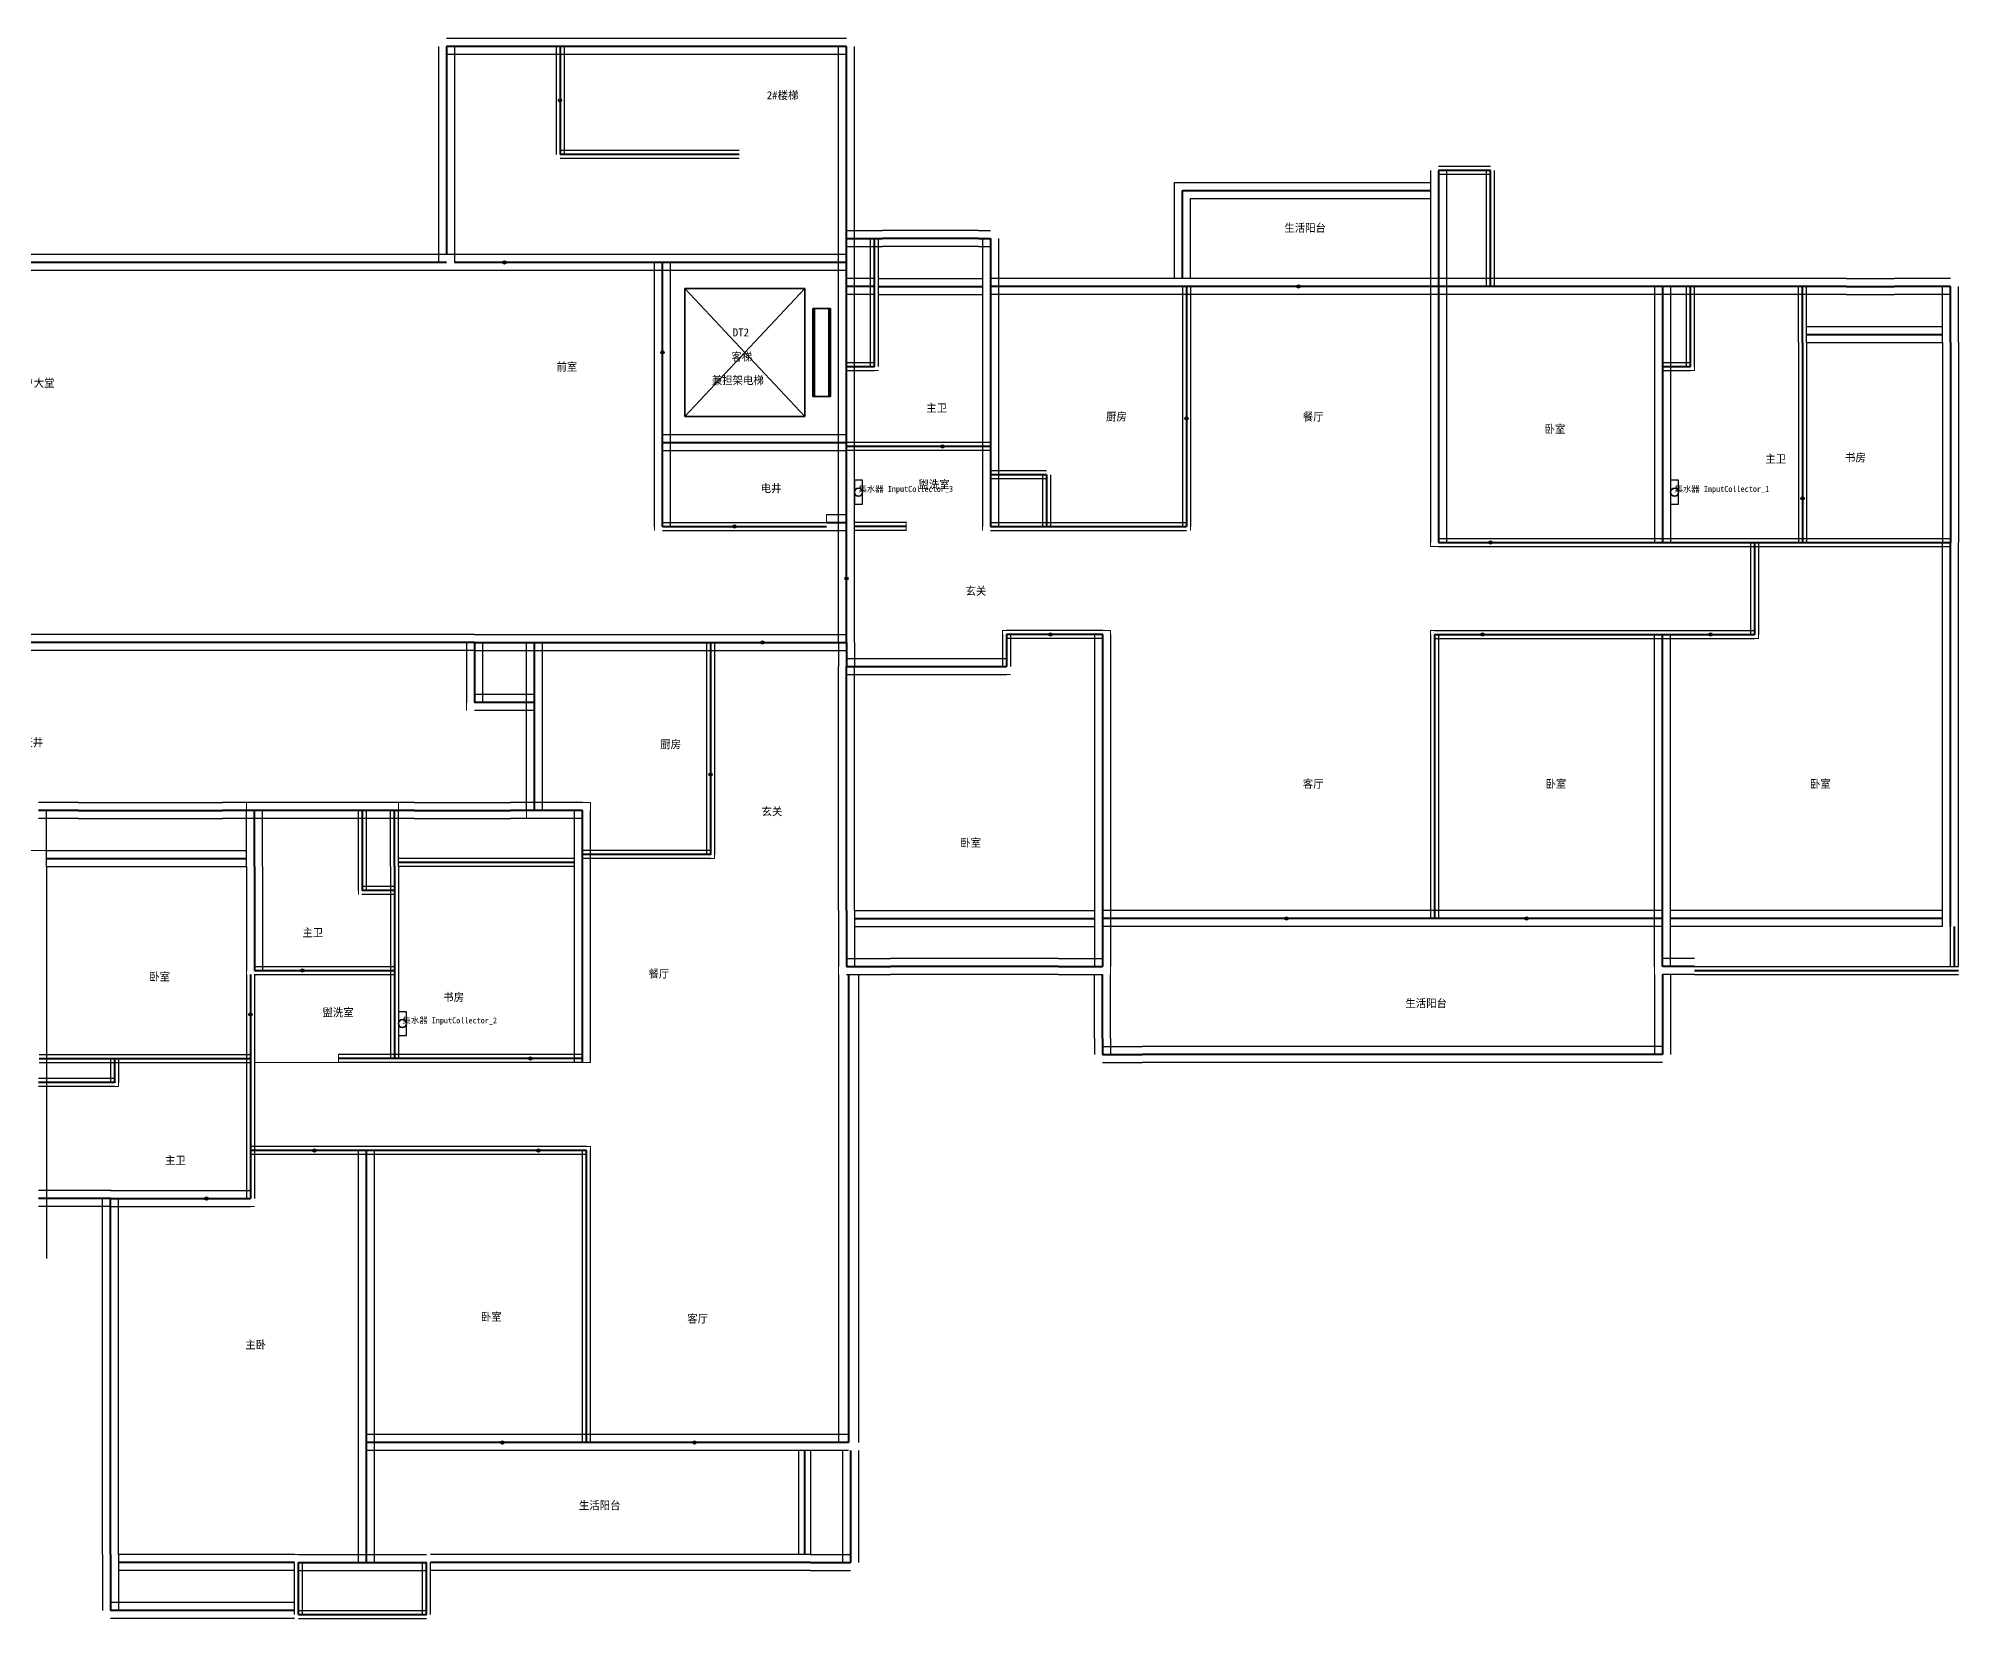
# Model space of a CAD drawing. Header units: metres. Extents: x -2 to 4946, y -14 to 381.
# Drawn here: x 466 to 946, y -14 to 381 of the extents above; entities that cross this region are included whole.
import ezdxf

# ---------------------------------------------------------------- set-up
doc = ezdxf.new("R2010")
doc.units = ezdxf.units.M
for name, color, linetype in [('COLLECTORS', 6, 'Continuous'), ('DOORS', 2, 'Continuous'), ('ROOMS', 4, 'Continuous'), ('TEXT', 7, 'Continuous'), ('WALLS', 1, 'Continuous')]:
    doc.layers.add(name, color=color, linetype=linetype)

# ---------------------------------------------------------------- blocks, each defined once
blk = doc.blocks.new('FLOOR_1')
at = {"layer": 'COLLECTORS', "lineweight": 25}
for p, q in [((671.99, 270.57), (670, 270.57)), ((670, 270.57), (670, 264.58)), ((671.99, 264.58), (671.99, 270.57)), ((875.99, 270.57), (874, 270.57)), ((874, 270.57), (874, 264.58)), ((875.99, 264.58), (875.99, 270.57)), ((670, 264.58), (671.99, 264.58)), ((874, 264.58), (875.99, 264.58)), ((557.99, 137.71), (556, 137.71)), ((556, 137.71), (556, 131.72)), ((557.99, 131.72), (557.99, 137.71)), ((556, 131.72), (557.99, 131.72))]:
    blk.add_line(p, q, dxfattribs=at)
at = {"layer": 'COLLECTORS', "lineweight": 35}
for centre in [(671, 267.57), (875, 267.57), (557, 134.72)]:
    blk.add_circle(centre, 1, dxfattribs=at)
at = {"layer": 'DOORS', "color": 2, "lineweight": 35}
for p, q in [((596.4, 376), (596.4, 355)), ((593, 325), (572, 325)), ((802, 319), (760, 319)), ((622, 291.5), (622, 313.5)), ((753, 302), (753, 270)), ((700, 279), (684, 279)), ((907, 274), (907, 258)), ((634, 259), (646, 259)), ((668, 235), (668, 257)), ((820, 255), (838, 255)), ((728, 232), (710, 232)), ((818, 232), (836, 232)), ((875, 232), (893, 232)), ((636, 230), (658, 230)), ((634, 213), (634, 181)), ((806, 161), (750, 161)), ((856, 161), (820, 161)), ((519, 146), (519, 128)), ((524, 148), (540, 148)), ((598, 126), (580, 126)), ((544, 103), (526, 103)), ((600, 103), (582, 103)), ((500, 91), (516, 91)), ((600, 30), (564, 30)), ((654, 30), (606, 30))]:
    blk.add_line(p, q, dxfattribs=at)
at = {"layer": 'DOORS', "color": 2}
for centre in [(596.4, 365.5), (582.5, 325), (781, 319), (622, 302.5), (753, 286), (692, 279), (907, 266), (640, 259), (829, 255), (668, 246), (647, 230), (719, 232), (827, 232), (884, 232), (634, 197), (778, 161), (838, 161), (532, 148), (519, 137), (589, 126), (535, 103), (591, 103), (508, 91), (582, 30), (630, 30)]:
    blk.add_circle(centre, 0.4, dxfattribs=at)
at = {"layer": 'ROOMS', "color": 4, "lineweight": 20}
for points in [[(570, 377), (666, 377), (666, 327), (570, 327)], [(754, 341), (814, 341), (814, 321), (754, 321)], [(620, 258), (620, 323), (364, 323), (364, 321), (312, 321), (312, 258), (266, 258), (266, 232), (666, 232), (666, 258)], [(620, 258), (620, 323), (364, 323), (364, 321), (312, 321), (312, 258), (266, 258), (266, 232), (666, 232), (666, 258)], [(620, 258), (620, 323), (364, 323), (364, 321), (312, 321), (312, 258), (266, 258), (266, 232), (666, 232), (666, 258)], [(620, 258), (620, 323), (364, 323), (364, 321), (312, 321), (312, 258), (266, 258), (266, 232), (666, 232), (666, 258)], [(624, 282), (666, 282), (666, 323), (624, 323)], [(624, 282), (666, 282), (666, 323), (624, 323)], [(624, 282), (666, 282), (666, 323), (624, 323)], [(754, 258), (754, 317), (814, 317), (814, 254), (894, 254), (894, 233), (814, 233), (814, 163), (734, 163), (734, 233), (707, 233), (707, 226), (670, 226), (670, 258)], [(754, 258), (754, 317), (814, 317), (814, 254), (894, 254), (894, 233), (814, 233), (814, 163), (734, 163), (734, 233), (707, 233), (707, 226), (670, 226), (670, 258)], [(754, 258), (754, 317), (814, 317), (814, 254), (894, 254), (894, 233), (814, 233), (814, 163), (734, 163), (734, 233), (707, 233), (707, 226), (670, 226), (670, 258)], [(675.98, 317), (702, 317), (702, 280), (670, 280), (670, 298), (675.99, 298)], [(706, 260), (706, 317), (752, 317), (752, 260)], [(870, 256), (870, 317), (818, 317), (818, 256)], [(874, 256), (906, 256), (906, 317), (880, 317), (880, 298), (874, 298)], [(942, 256), (942, 305), (908, 305), (908, 256)], [(663, 260), (663, 262), (666, 262), (666, 278), (624, 278), (624, 260)], [(702, 258), (702, 278), (670, 278), (670, 260), (682.9, 260), (682.9, 258)], [(874, 163), (874, 231), (896, 231), (896, 254), (942, 254), (942, 163)], [(709, 231), (730, 231), (730, 163), (670, 163), (670, 222), (709, 222)], [(816, 231), (870, 231), (870, 163), (816, 163)], [(573, 213), (573, 228), (359, 228), (359, 213), (344, 213), (344, 186), (332, 186), (332, 176), (376, 176), (376, 190), (414, 190), (414, 178), (518, 178), (518, 190), (556, 190), (556, 176), (600, 176), (600, 186), (588, 186), (588, 213)], [(666, 32), (666, 228), (635, 228), (635, 176), (604, 176), (604, 125), (520, 125), (520, 104), (604, 104), (604, 32)], [(666, 32), (666, 228), (635, 228), (635, 176), (604, 176), (604, 125), (520, 125), (520, 104), (604, 104), (604, 32)], [(666, 32), (666, 228), (635, 228), (635, 176), (604, 176), (604, 125), (520, 125), (520, 104), (604, 104), (604, 32)], [(633, 178), (633, 228), (592, 228), (592, 190), (604, 190), (604, 178)], [(546, 167), (546, 186), (522, 186), (522, 149), (554, 149), (554, 167)], [(518, 127), (518, 174), (468, 174), (468, 127)], [(556, 127), (600, 127), (600, 174), (556, 174)], [(870, 129), (870, 159), (734, 159), (734, 129)], [(519.95, 147), (554, 147), (554, 127), (541, 127), (541, 125), (519.95, 125)], [(468, 119), (486, 119), (486.02, 125), (518, 125), (518, 93), (468, 93)], [(520, 102), (546, 102), (546, 2), (486, 2), (486, 89), (520, 89)], [(602, 32), (602, 102), (550, 102), (550, 32)], [(656, 2), (656, 28), (550, 28), (550, 2)]]:
    blk.add_lwpolyline(points, dxfattribs=at)
at = {"layer": 'WALLS', "lineweight": 25}
for p, q in [((596.4, 381), (568, 381)), ((668, 381), (596.4, 381)), ((566, 379), (566, 325)), ((596.4, 377), (568, 377)), ((570, 379), (570, 325)), ((595.4, 379), (595.4, 352)), ((668, 377), (596.4, 377)), ((597.4, 379), (597.4, 352)), ((666, 331), (666, 379)), ((670, 331), (670, 379)), ((641.2, 353), (596.4, 353)), ((641.2, 351), (596.4, 351)), ((814, 348), (814, 319)), ((829, 349), (816, 349)), ((829, 347), (816, 347)), ((818, 348), (818, 319)), ((828, 319), (828, 348)), ((830, 319), (830, 348)), ((750, 321), (750, 345)), ((750, 345), (814, 345)), ((754, 321), (754, 341)), ((754, 341), (814, 341)), ((668, 333), (674.98, 333)), ((674.98, 333), (677, 333)), ((701, 333), (677, 333)), ((701, 333), (704, 333)), ((568, 327), (364, 327)), ((622, 327), (568, 327)), ((668, 327), (622, 327)), ((666, 325), (666, 331)), ((668, 329), (674.98, 329)), ((670, 325), (670, 331)), ((673.98, 319), (673.98, 331)), ((674.98, 329), (677, 329)), ((675.98, 319), (675.98, 331)), ((701, 329), (677, 329)), ((701, 329), (704, 329)), ((702, 331), (702, 319)), ((706, 331), (706, 319)), ((568, 323), (364, 323)), ((622, 323), (568, 323)), ((620, 280), (620, 325)), ((668, 323), (622, 323)), ((624, 280), (624, 325)), ((666, 319), (666, 325.07)), ((670, 319), (670, 325.07)), ((666, 299), (666, 319)), ((674.98, 321), (668, 321)), ((674.98, 317), (668, 317)), ((670, 299), (670, 319)), ((673.99, 298.95), (673.98, 319)), ((675.99, 298.95), (675.98, 319)), ((676, 321), (702, 321)), ((676, 317), (702, 317)), ((702, 319), (702, 279)), ((753, 321), (704, 321)), ((753, 317), (704, 317)), ((706, 319), (706, 279)), ((752, 319), (752, 259)), ((816, 321), (753, 321)), ((816, 317), (753, 317)), ((754, 319), (754, 259)), ((814, 319), (814, 255)), ((829, 321), (816, 321)), ((829, 317), (816, 317)), ((818, 319), (818, 255)), ((872, 321), (829, 321)), ((872, 317), (829, 317)), ((870, 319), (870, 299)), ((879, 321), (872, 321)), ((879, 317), (872, 317)), ((874, 319), (874, 299)), ((878, 298.99), (878, 319)), ((907, 321), (879, 321)), ((907, 317), (879, 317)), ((880, 298.99), (880, 319)), ((906, 305), (906, 319)), ((918, 321), (907, 321)), ((918, 317), (907, 317)), ((908, 305), (908, 319)), ((918, 321), (930, 321)), ((918, 317), (930, 317)), ((944, 321), (930, 321)), ((944, 317), (930, 317)), ((942, 305), (942, 319)), ((946, 305), (946, 319)), ((908, 309), (942, 309)), ((906, 305), (906, 255)), ((908, 305), (908, 255)), ((908, 305), (942, 305)), ((942, 305), (942, 255)), ((946, 305), (946, 255)), ((666, 280), (666, 299)), ((668, 300), (674.99, 300)), ((668, 298), (674.99, 298)), ((670, 280), (670, 299)), ((870, 299), (870, 255)), ((872, 300), (879, 300)), ((872, 298), (879, 298)), ((874, 299), (874, 255)), ((620, 259), (620, 280)), ((622, 282), (668, 282)), ((624, 259), (624, 280)), ((666, 279), (666, 280)), ((666, 260), (666, 279)), ((704, 280), (668, 280)), ((670, 279), (670, 280)), ((670, 260), (670, 279)), ((702, 279), (702, 272)), ((706, 279), (706, 272)), ((622, 278), (668, 278)), ((704, 278), (668, 278)), ((702, 272), (702, 259)), ((704, 273), (718.01, 273)), ((704, 271), (718.01, 271)), ((706, 272), (706, 259)), ((717.01, 271.89), (717.01, 258.89)), ((719.01, 271.89), (719.01, 258.89)), ((622, 260), (663, 260)), ((663, 262), (668, 262)), ((666, 230), (666, 260)), ((670, 230), (670, 260)), ((683, 260), (670, 260)), ((704, 260), (718.01, 260)), ((718.01, 260), (753.02, 260)), ((622, 258), (663, 258)), ((663, 258), (668, 258)), ((683, 258), (670, 258)), ((704, 258), (718.01, 258)), ((718.01, 258), (753.02, 258)), ((816, 256), (872, 256)), ((872, 256), (895, 256)), ((894, 254.96), (894, 231.96)), ((895, 256), (907, 256)), ((896, 254.96), (896, 231.96)), ((907, 256), (944, 256)), ((942, 159), (942, 255)), ((946, 159), (946, 255)), ((816, 254), (872, 254)), ((872, 254), (895, 254)), ((895, 254), (907, 254)), ((907, 254), (944, 254)), ((575, 232), (357, 232)), ((575, 232), (590, 232)), ((590, 232), (634, 232)), ((634, 232), (668, 232)), ((707, 232.07), (707, 223.99)), ((732.11, 233), (708, 233)), ((732.11, 231), (708, 231)), ((709, 232.07), (709, 223.99)), ((730, 232), (730, 161)), ((734, 232), (734, 161)), ((814, 232.01), (814, 161)), ((815, 233), (872, 233)), ((815, 231), (872, 231)), ((816, 232.01), (816, 161)), ((870, 161), (870, 232)), ((872, 233), (895, 233)), ((872, 231), (895, 231)), ((874, 161), (874, 232)), ((575, 228), (357, 228)), ((573, 230), (573, 215)), ((575, 228), (590, 228)), ((577, 230), (577, 215)), ((588, 215), (588, 230)), ((590, 228), (634, 228)), ((592, 215), (592, 230)), ((633, 230), (633, 177)), ((634, 228), (668, 228)), ((635, 230), (635, 177)), ((666, 230), (666, 224)), ((668, 226), (708, 226)), ((670, 230), (670, 224)), ((666, 163), (666, 224)), ((668, 222), (708, 222)), ((670, 163), (670, 224)), ((590, 217), (575, 217)), ((590, 213), (575, 213)), ((588, 188), (588, 215)), ((592, 188), (592, 215)), ((476, 190), (466, 190)), ((468, 174), (468, 188)), ((476, 190), (512, 190)), ((520, 190), (512, 190)), ((518, 174), (518, 188)), ((547, 190), (520, 190)), ((522, 174), (522, 188)), ((546, 168), (546, 188)), ((555, 190), (547, 190)), ((548, 168), (548, 188)), ((554, 174), (554, 188)), ((559.98, 190), (555, 190)), ((556, 174), (556, 188)), ((560, 190), (584, 190)), ((590, 190), (583.98, 190)), ((602, 190), (590, 190)), ((600, 177), (600, 188)), ((604, 177), (604, 188)), ((476, 186), (466, 186)), ((476, 186), (512, 186)), ((520, 186), (512, 186)), ((547, 186), (520, 186)), ((555, 186), (547, 186)), ((559.98, 186), (555, 186)), ((560, 186), (584, 186)), ((590, 186), (583.98, 186)), ((602, 186), (590, 186)), ((468, 178), (518, 178)), ((634.08, 178), (602, 178)), ((468, 174), (468, 126)), ((468, 174), (518, 174)), ((518, 174), (518, 148)), ((522, 174), (522, 148)), ((554, 174), (554, 168)), ((600, 176), (556, 176)), ((556, 174), (556, 168)), ((600, 174), (556, 174)), ((600, 126), (600, 177)), ((634.08, 176), (602, 176)), ((604, 126), (604, 177)), ((554.98, 169), (546.88, 169)), ((554, 168), (554, 148)), ((556, 168), (556, 148)), ((554.98, 167), (546.88, 167)), ((666, 163), (666, 149)), ((670, 163), (730, 163)), ((670, 163), (670, 149)), ((670, 159), (730, 159)), ((730, 161), (730, 149)), ((815, 163), (732, 163)), ((815, 159), (732, 159)), ((734, 161), (734, 149)), ((872, 163), (815, 163)), ((872, 159), (815, 159)), ((870, 149), (870, 161)), ((942, 163), (874, 163)), ((874, 149), (874, 161)), ((942, 159), (874, 159)), ((944, 149), (944, 159)), ((946, 149), (946, 159)), ((520, 149), (555, 149)), ((668, 151), (679, 151)), ((721, 151), (679, 151)), ((721, 151), (732, 151)), ((880, 151), (872, 151)), ((880, 149), (946, 149)), ((518, 147), (518, 126)), ((520, 147), (520, 126)), ((520, 147), (555, 147)), ((554, 148), (554, 126)), ((556, 148), (556, 126)), ((666, 147), (666, 30)), ((668, 147), (679, 147)), ((671, 147), (671, 30)), ((721, 147), (679, 147)), ((721, 147), (732, 147)), ((730, 131), (730, 147)), ((734, 131), (734, 147)), ((870, 147), (870, 131)), ((880, 147), (872, 147)), ((874, 147), (874, 131)), ((880, 147), (946, 147)), ((730, 131), (730, 127)), ((734, 131), (734, 127)), ((870, 131), (870, 127)), ((874, 131), (874, 127)), ((466.21, 127), (485.02, 127)), ((466.21, 125), (485.02, 125)), ((468, 126), (468, 120)), ((484.02, 126.04), (484, 119.92)), ((485.02, 127), (519.04, 127)), ((485.02, 125), (519.04, 125)), ((486.02, 126.03), (486, 119.92)), ((518, 126), (518, 103)), ((520, 126), (520, 103)), ((555, 127), (541, 127)), ((555, 125), (541, 125)), ((602, 127), (555, 127)), ((602, 125), (555, 125)), ((600, 125), (600, 126)), ((604, 125), (604, 126)), ((732, 129), (742, 129)), ((732, 125), (742, 125)), ((862, 129), (742, 129)), ((862, 125), (742, 125)), ((872, 129), (862, 129)), ((872, 125), (862, 125)), ((485, 121), (466, 121)), ((468, 120), (468, 91)), ((485, 119), (466, 119)), ((518, 103), (518, 91)), ((548, 104), (519, 104)), ((548, 102), (519, 102)), ((520, 103), (520, 91)), ((546, 30), (546, 103)), ((603, 104), (548, 104)), ((603, 102), (548, 102)), ((550, 30), (550, 103)), ((602, 30), (602, 103)), ((604, 30), (604, 103)), ((484.18, 93), (466, 93)), ((484, 93), (519, 93)), ((484.18, 89), (466, 89)), ((468, 91), (468, 76)), ((482, 2), (482, 91)), ((484, 89), (519, 89)), ((486, 2), (486, 91)), ((546, 0), (546, 30)), ((603, 32), (548, 32)), ((550, 0), (550, 30)), ((668.5, 32), (603, 32)), ((603, 28), (548, 28)), ((668.5, 28), (603, 28)), ((656, 28), (656, 2)), ((659, 28), (659.01, 2)), ((667, 28), (667, 0)), ((671, 28), (671, 0)), ((482, 2), (482, -12)), ((530, 2), (486, 2)), ((486, 2), (486, -12)), ((530, -13), (530, 0)), ((531, 2), (548, 2)), ((532, -13), (532, 0)), ((548, 2), (563, 2)), ((562, -12.99), (562, 0)), ((659.01, 2), (564, 2)), ((564, -12.99), (564, 0)), ((659, 2), (669, 2)), ((530, -2), (486, -2)), ((531, -2), (548, -2)), ((548, -2), (563, -2)), ((659.01, -2), (564, -2)), ((659, -2), (669, -2)), ((488, -10), (484, -10)), ((488, -14), (484, -14)), ((530, -10), (488, -10)), ((530, -14), (488, -14)), ((531, -12), (563, -12)), ((531, -14), (563, -14))]:
    blk.add_line(p, q, dxfattribs=at)
at = {"layer": 'WALLS', "lineweight": 40}
for p, q in [((596.4, 379), (568, 379)), ((568, 379), (568, 327.02)), ((596.4, 379), (596.4, 352)), ((668, 379), (596.4, 379)), ((668, 331), (668, 379)), ((641.2, 352), (596.4, 352)), ((816, 348), (816, 319)), ((829, 348), (816, 348)), ((829, 319), (829, 348)), ((752, 321), (752, 343)), ((752, 343), (814, 343)), ((668, 331), (675, 331)), ((668, 325), (668, 331)), ((675, 319), (675, 331)), ((675, 331), (677, 331)), ((701, 331), (677, 331)), ((701, 331), (704, 331)), ((704, 331), (704, 319)), ((568, 325), (364, 325)), ((622, 325), (570, 325)), ((668, 325), (622, 325)), ((622, 280), (622, 325)), ((668, 319), (668, 325)), ((668, 299), (668, 319)), ((675, 319), (668, 319)), ((675, 298.9), (675, 319)), ((676, 319), (702, 319)), ((753, 319), (704, 319)), ((704, 319), (704, 279)), ((753, 319), (753, 259)), ((816, 319), (753, 319)), ((829, 319), (816, 319)), ((816, 319), (816, 255)), ((872, 319), (829, 319)), ((879, 319), (872, 319)), ((872, 319), (872, 299)), ((879, 299), (879, 319)), ((907, 319), (879, 319)), ((918, 319), (907, 319)), ((907, 305), (907, 319)), ((918, 319), (930, 319)), ((944, 319), (930, 319)), ((944, 305), (944, 319)), ((907, 305), (907, 255)), ((908, 307), (942, 307)), ((944, 305), (944, 255)), ((668, 299), (675, 299)), ((668, 280), (668, 299)), ((872, 299), (872, 255)), ((872, 299), (879, 299)), ((622, 259), (622, 280)), ((622, 280), (668, 280)), ((668, 279), (668, 280)), ((668, 260), (668, 279)), ((704, 279), (668, 279)), ((704, 279), (704, 272)), ((704, 272), (704, 259)), ((704, 272), (718, 272)), ((718, 271.9), (718, 258.9)), ((663, 260), (668, 260)), ((668, 230), (668, 260)), ((622, 259), (663, 259)), ((683, 259), (670, 259)), ((704, 259), (718, 259)), ((718, 259), (753, 259)), ((816, 255), (872, 255)), ((872, 255), (895, 255)), ((895, 255), (907, 255)), ((895, 254.9), (895, 231.9)), ((907, 255), (944, 255)), ((944, 159), (944, 255)), ((708, 232), (708, 224)), ((732.1, 232), (708, 232)), ((732, 232), (732, 161)), ((815, 232), (872, 232)), ((815, 232), (815, 161)), ((872, 232), (895, 232)), ((872, 161), (872, 232)), ((575, 230), (357, 230)), ((575, 230), (590, 230)), ((575, 230), (575, 215)), ((590, 230), (634, 230)), ((590, 215), (590, 230)), ((634, 230), (668, 230)), ((634, 230), (634, 177)), ((668, 230), (668, 224)), ((668, 163), (668, 224)), ((668, 224), (708, 224)), ((590, 215), (575, 215)), ((590, 188), (590, 215)), ((476, 188), (466, 188)), ((476, 188), (512, 188)), ((520, 188), (512, 188)), ((547, 188), (520, 188)), ((520, 174), (520, 188)), ((547, 168), (547, 188)), ((555, 188), (547, 188)), ((560, 188), (555, 188)), ((555, 174), (555, 188)), ((560, 188), (584, 188)), ((590, 188), (584, 188)), ((602, 188), (590, 188)), ((602, 177), (602, 188)), ((468, 176), (518, 176)), ((520, 174), (520, 148)), ((555, 174), (555, 168)), ((600, 175), (556, 175)), ((634.1, 177), (602, 177)), ((602, 126), (602, 177)), ((555, 168), (546.9, 168)), ((555, 168), (555, 148)), ((668, 163), (668, 149)), ((670, 161), (730, 161)), ((815, 161), (732, 161)), ((732, 161), (732, 149)), ((872, 161), (815, 161)), ((872, 149), (872, 161)), ((942, 161), (874, 161)), ((945, 149), (945, 159)), ((668, 149), (679, 149)), ((721, 149), (679, 149)), ((721, 149), (732, 149)), ((880, 149), (872, 149)), ((519, 147), (519, 126)), ((520, 148), (555, 148)), ((555, 148), (555, 126)), ((668.5, 147), (668.5, 30)), ((732, 131), (732, 147)), ((872, 147), (872, 131)), ((880, 148), (946, 148)), ((732, 131), (732, 127)), ((872, 131), (872, 127)), ((466.2, 126), (485, 126)), ((485, 126.04), (485, 119.92)), ((485, 126), (519, 126)), ((519, 126), (519, 103)), ((555, 126), (541, 126)), ((602, 126), (555, 126)), ((602, 125), (602, 126)), ((732, 127), (742, 127)), ((862, 127), (742, 127)), ((872, 127), (862, 127)), ((485, 120), (466, 120)), ((519, 103), (519, 91)), ((548, 103), (519, 103)), ((603, 103), (548, 103)), ((548, 30), (548, 103)), ((603, 30), (603, 103)), ((484.2, 91), (466, 91)), ((484, 91), (519, 91)), ((484, 2), (484, 91)), ((603, 30), (548, 30)), ((548, 0), (548, 30)), ((668.5, 30), (603, 30)), ((657.5, 28), (657.5, 2)), ((669, 28), (669, 0)), ((484, 2), (484, -12)), ((530, 0), (486, 0)), ((531, -13), (531, 0)), ((531, 0), (548, 0)), ((548, 0), (563, 0)), ((563, -13), (563, 0)), ((659, 0), (564, 0)), ((659, 0), (669, 0)), ((488, -12), (484, -12)), ((530, -12), (488, -12)), ((531, -13), (563, -13))]:
    blk.add_line(p, q, dxfattribs=at)
at = {"layer": 'WALLS', "color": 5, "lineweight": 35}
for p, q in [((657.6, 318.5), (627.6, 318.5)), ((627.6, 318.5), (627.6, 286.5)), ((657.6, 318.5), (627.6, 286.5)), ((627.6, 318.5), (657.6, 286.5)), ((657.6, 286.5), (657.6, 318.5)), ((663.6, 313.5), (659.6, 313.5)), ((659.6, 313.5), (659.6, 291.5)), ((664, 313.5), (660, 313.5)), ((660, 313.5), (660, 291.5)), ((663.6, 291.5), (663.6, 313.5)), ((664, 291.5), (664, 313.5)), ((659.6, 291.5), (663.6, 291.5)), ((660, 291.5), (664, 291.5)), ((627.6, 286.5), (657.6, 286.5))]:
    blk.add_line(p, q, dxfattribs=at)
at = {"layer": 'TEXT', "color": 7}
for s, p in [('2#楼梯', (648.06, 365.79)), ('生活阳台', (777.46, 332.63)), ('DT2', (639.57, 306.51)), ('客梯', (639.26, 300.42)), ('前室', (595.48, 297.92)), ('入户大堂', (459.63, 293.88)), ('兼担架电梯', (634.32, 294.54)), ('主卫', (687.94, 287.62)), ('厨房', (732.88, 285.44)), ('餐厅', (782.08, 285.44)), ('卧室', (842.49, 282.36)), ('主卫', (897.69, 274.89)), ('书房', (917.61, 275.22)), ('电井', (646.55, 267.54)), ('盥洗室', (686, 268.5)), ('玄关', (697.76, 241.87)), ('天井', (462.01, 204.03)), ('厨房', (621.44, 203.53)), ('客厅', (782.08, 193.65)), ('卧室', (842.73, 193.65)), ('卧室', (908.81, 193.65)), ('玄关', (646.76, 186.75)), ('卧室', (696.43, 178.93)), ('主卫', (532, 156.46)), ('卧室', (493.7, 145.47)), ('餐厅', (618.51, 146.2)), ('书房', (567.2, 140.34)), ('生活阳台', (807.72, 138.81)), ('盥洗室', (537, 136.5)), ('主卫', (497.65, 99.56)), ('卧室', (576.6, 60.43)), ('客厅', (628.2, 59.97)), ('主卧', (517.72, 53.47)), ('生活阳台', (601.11, 13.3))]:
    blk.add_text(s, height=2, dxfattribs=at).set_placement(p)
at = {"layer": 'TEXT', "color": 6}
for s, p in [('集水器 InputCollector_3', (671, 267.63)), ('集水器 InputCollector_1', (875, 267.63)), ('集水器 InputCollector_2', (557, 134.78))]:
    blk.add_text(s, height=1.5, dxfattribs=at).set_placement(p)

msp = doc.modelspace()

# ---------------------------------------------------------------- block references
at = {"layer": 'WALLS'}
msp.add_blockref('FLOOR_1', (0, 0), dxfattribs=at)

doc.saveas('drawing.dxf')
